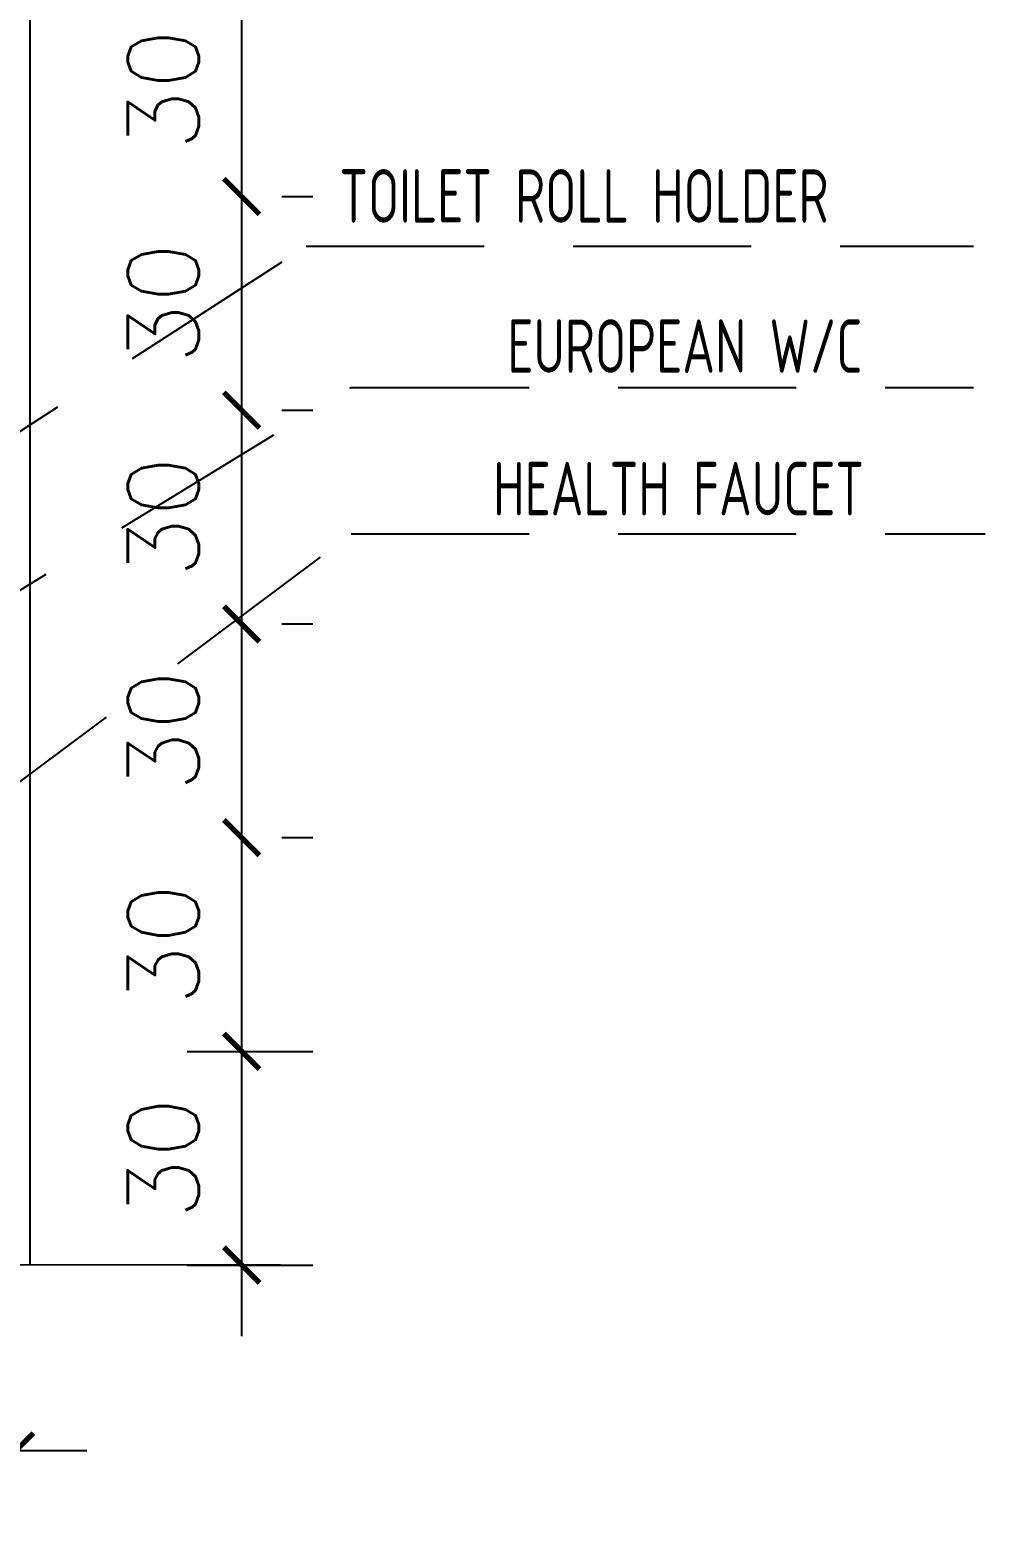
# Model space of a CAD drawing. Header units: centimetres. Extents: x -1797 to 2001, y -8788 to 1856.
# Drawn here: x 1087.9 to 1222.1, y 858.2 to 1067.6 of the extents above; entities that cross this region are included whole.
import ezdxf

# ---------------------------------------------------------------- set-up
doc = ezdxf.new("R2010")
doc.units = ezdxf.units.CM
doc.header["$LTSCALE"] = 100
doc.header["$MEASUREMENT"] = 0
doc.header["$PDMODE"] = 35
doc.linetypes.add('HIDDEN', pattern=[0.375, 0.25, -0.125])
for name, color, linetype in [('DIM', 1, 'Continuous'), ('HIDDEN -03', 8, 'HIDDEN'), ('Text-1', 3, 'Continuous'), ('WALL-01', 7, 'Continuous')]:
    doc.layers.add(name, color=color, linetype=linetype)
doc.styles.add('HB25Small', font='ARCHSTYL.SHX', dxfattribs={"width": 0.8, "height": 2.5})
doc.styles.add('ISO', font='isocp2.shx', dxfattribs={"width": 0.8})
doc.styles.add('ROMANS', font='romans')
doc.dimstyles.new('AS-17-100', dxfattribs={"dimtxt": 10, "dimasz": 5, "dimexe": 10, "dimexo": 10, "dimgap": 6, "dimtad": 1, "dimtoh": 1, "dimdec": 0, "dimdsep": 46, "dimtxsty": 'ROMANS', "dimblk1": 'ARCHTICK', "dimblk2": 'ARCHTICK', "dimsah": 1, "dimcen": 25, "dimdle": 10, "dimclrd": 1, "dimclre": 1, "dimclrt": 2, "dimadec": 0, "dimazin": 0, "dimtfac": 1, "dimtdec": 0, "dimtofl": 0, "dimtmove": 2, "dimatfit": 3, "dimldrblk": 'ARCHTICK', "dimfxl": 1, "dimtolj": 1, "dimtzin": 0, "dimarcsym": 0})
doc.dimstyles.new('DIM DET', dxfattribs={"dimtxt": 0.05, "dimasz": 0.025, "dimexe": 0.025, "dimexo": 0.025, "dimgap": 0.025, "dimtad": 1, "dimzin": 0, "dimdsep": 46, "dimtxsty": 'ISO', "dimblk": 'ARCHTICK', "dimcen": 0.1, "dimdle": 0.025, "dimclrd": 15, "dimclre": 15, "dimclrt": 2, "dimadec": 0, "dimazin": 0, "dimtfac": 1, "dimtmove": 2, "dimatfit": 0, "dimldrblk": 'ARCHTICK', "dimfxl": 0.17, "dimtzin": 1, "dimarcsym": 0})

# ---------------------------------------------------------------- blocks, each defined once
blk = doc.blocks.new('_ARCHTICK')
at = {"color": 0, "linetype": 'ByBlock', "const_width": 0.15}
blk.add_lwpolyline([(-0.5, -0.5), (0.5, 0.5)], dxfattribs=at)
blk = doc.blocks.new('*D143')
at = {"layer": 'Defpoints', "color": 0, "transparency": 16777216}
for p in [(-1551.13, 2570.48), (-1533.45, 2570.48), (-1551.13, 2540.48)]:
    blk.add_point(p, dxfattribs=at)
at = {"layer": 'DIM', "color": 1, "lineweight": -2, "transparency": 16777216}
for p, q in [((-1533.45, 2530.48), (-1533.45, 2580.48)), ((-1541.13, 2570.48), (-1523.45, 2570.48)), ((-1541.13, 2540.48), (-1523.45, 2540.48))]:
    blk.add_line(p, q, dxfattribs=at)
at = {"layer": 'DIM', "color": 1, "lineweight": -2, "transparency": 16777216, "xscale": 5, "yscale": 5, "zscale": 5}
for p, rotation in [((-1533.45, 2570.48), 90), ((-1533.45, 2540.48), 270)]:
    blk.add_blockref('_ARCHTICK', p, dxfattribs=dict(at, rotation=rotation))
at = {"layer": 'DIM', "color": 2, "transparency": 16777216, "insert": (-1544.45, 2555.48), "char_height": 10, "attachment_point": 5, "rotation": 90, "style": 'ROMANS'}
blk.add_mtext('\\A1;30', dxfattribs=at)
blk = doc.blocks.new('*D144')
at = {"layer": 'Defpoints', "color": 0, "transparency": 16777216}
for p in [(-1537.81, 2600.48), (-1533.45, 2600.48), (-1551.13, 2570.48)]:
    blk.add_point(p, dxfattribs=at)
at = {"layer": 'DIM', "color": 1, "lineweight": -2, "transparency": 16777216}
for p, q in [((-1533.45, 2560.48), (-1533.45, 2610.48)), ((-1527.81, 2600.48), (-1523.45, 2600.48)), ((-1541.13, 2570.48), (-1523.45, 2570.48))]:
    blk.add_line(p, q, dxfattribs=at)
at = {"layer": 'DIM', "color": 1, "lineweight": -2, "transparency": 16777216, "xscale": 5, "yscale": 5, "zscale": 5}
for p, rotation in [((-1533.45, 2600.48), 90), ((-1533.45, 2570.48), 270)]:
    blk.add_blockref('_ARCHTICK', p, dxfattribs=dict(at, rotation=rotation))
at = {"layer": 'DIM', "color": 2, "transparency": 16777216, "insert": (-1544.45, 2585.48), "char_height": 10, "attachment_point": 5, "rotation": 90, "style": 'ROMANS'}
blk.add_mtext('\\A1;30', dxfattribs=at)
blk = doc.blocks.new('*D145')
at = {"layer": 'Defpoints', "color": 0, "transparency": 16777216}
for p in [(-1537.81, 2630.48), (-1533.45, 2630.48), (-1537.81, 2600.48)]:
    blk.add_point(p, dxfattribs=at)
at = {"layer": 'DIM', "color": 1, "lineweight": -2, "transparency": 16777216}
for p, q in [((-1533.45, 2590.48), (-1533.45, 2640.48)), ((-1527.81, 2630.48), (-1523.45, 2630.48)), ((-1527.81, 2600.48), (-1523.45, 2600.48))]:
    blk.add_line(p, q, dxfattribs=at)
at = {"layer": 'DIM', "color": 1, "lineweight": -2, "transparency": 16777216, "xscale": 5, "yscale": 5, "zscale": 5}
for p, rotation in [((-1533.45, 2630.48), 90), ((-1533.45, 2600.48), 270)]:
    blk.add_blockref('_ARCHTICK', p, dxfattribs=dict(at, rotation=rotation))
at = {"layer": 'DIM', "color": 2, "transparency": 16777216, "insert": (-1544.45, 2615.48), "char_height": 10, "attachment_point": 5, "rotation": 90, "style": 'ROMANS'}
blk.add_mtext('\\A1;30', dxfattribs=at)
blk = doc.blocks.new('*D146')
at = {"layer": 'Defpoints', "color": 0, "transparency": 16777216}
for p in [(-1537.81, 2660.48), (-1533.45, 2660.48), (-1537.81, 2630.48)]:
    blk.add_point(p, dxfattribs=at)
at = {"layer": 'DIM', "color": 1, "lineweight": -2, "transparency": 16777216}
for p, q in [((-1533.45, 2620.48), (-1533.45, 2670.48)), ((-1527.81, 2660.48), (-1523.45, 2660.48)), ((-1527.81, 2630.48), (-1523.45, 2630.48))]:
    blk.add_line(p, q, dxfattribs=at)
at = {"layer": 'DIM', "color": 1, "lineweight": -2, "transparency": 16777216, "xscale": 5, "yscale": 5, "zscale": 5}
for p, rotation in [((-1533.45, 2660.48), 90), ((-1533.45, 2630.48), 270)]:
    blk.add_blockref('_ARCHTICK', p, dxfattribs=dict(at, rotation=rotation))
at = {"layer": 'DIM', "color": 2, "transparency": 16777216, "insert": (-1544.45, 2645.48), "char_height": 10, "attachment_point": 5, "rotation": 90, "style": 'ROMANS'}
blk.add_mtext('\\A1;30', dxfattribs=at)
blk = doc.blocks.new('*D147')
at = {"layer": 'Defpoints', "color": 0, "transparency": 16777216}
for p in [(-1537.81, 2690.48), (-1533.45, 2690.48), (-1537.81, 2660.48)]:
    blk.add_point(p, dxfattribs=at)
at = {"layer": 'DIM', "color": 1, "lineweight": -2, "transparency": 16777216}
for p, q in [((-1533.45, 2650.48), (-1533.45, 2700.48)), ((-1527.81, 2690.48), (-1523.45, 2690.48)), ((-1527.81, 2660.48), (-1523.45, 2660.48))]:
    blk.add_line(p, q, dxfattribs=at)
at = {"layer": 'DIM', "color": 1, "lineweight": -2, "transparency": 16777216, "xscale": 5, "yscale": 5, "zscale": 5}
for p, rotation in [((-1533.45, 2690.48), 90), ((-1533.45, 2660.48), 270)]:
    blk.add_blockref('_ARCHTICK', p, dxfattribs=dict(at, rotation=rotation))
at = {"layer": 'DIM', "color": 2, "transparency": 16777216, "insert": (-1544.45, 2675.48), "char_height": 10, "attachment_point": 5, "rotation": 90, "style": 'ROMANS'}
blk.add_mtext('\\A1;30', dxfattribs=at)
blk = doc.blocks.new('*D148')
at = {"layer": 'Defpoints', "color": 0, "transparency": 16777216}
for p in [(-1537.81, 2720.48), (-1533.45, 2720.48), (-1537.81, 2690.48)]:
    blk.add_point(p, dxfattribs=at)
at = {"layer": 'DIM', "color": 1, "lineweight": -2, "transparency": 16777216}
for p, q in [((-1533.45, 2680.48), (-1533.45, 2730.48)), ((-1527.81, 2720.48), (-1523.45, 2720.48)), ((-1527.81, 2690.48), (-1523.45, 2690.48))]:
    blk.add_line(p, q, dxfattribs=at)
at = {"layer": 'DIM', "color": 1, "lineweight": -2, "transparency": 16777216, "xscale": 5, "yscale": 5, "zscale": 5}
for p, rotation in [((-1533.45, 2720.48), 90), ((-1533.45, 2690.48), 270)]:
    blk.add_blockref('_ARCHTICK', p, dxfattribs=dict(at, rotation=rotation))
at = {"layer": 'DIM', "color": 2, "transparency": 16777216, "insert": (-1544.45, 2705.48), "char_height": 10, "attachment_point": 5, "rotation": 90, "style": 'ROMANS'}
blk.add_mtext('\\A1;30', dxfattribs=at)
blk = doc.blocks.new('*D149')
at = {"layer": 'Defpoints', "color": 0, "transparency": 16777216}
for p in [(-1559.8, 2750.48), (-1533.45, 2750.48), (-1537.81, 2720.48)]:
    blk.add_point(p, dxfattribs=at)
at = {"layer": 'DIM', "color": 1, "lineweight": -2, "transparency": 16777216}
for p, q in [((-1533.45, 2710.48), (-1533.45, 2760.48)), ((-1549.8, 2750.48), (-1523.45, 2750.48)), ((-1527.81, 2720.48), (-1523.45, 2720.48))]:
    blk.add_line(p, q, dxfattribs=at)
at = {"layer": 'DIM', "color": 1, "lineweight": -2, "transparency": 16777216, "xscale": 5, "yscale": 5, "zscale": 5}
for p, rotation in [((-1533.45, 2750.48), 90), ((-1533.45, 2720.48), 270)]:
    blk.add_blockref('_ARCHTICK', p, dxfattribs=dict(at, rotation=rotation))
at = {"layer": 'DIM', "color": 2, "transparency": 16777216, "insert": (-1544.45, 2735.48), "char_height": 10, "attachment_point": 5, "rotation": 90, "style": 'ROMANS'}
blk.add_mtext('\\A1;30', dxfattribs=at)
blk = doc.blocks.new('*D215')
at = {"layer": 'Defpoints', "color": 0, "transparency": 16777216}
for p in [(-1625.21, 2540.57), (-1565.21, 2540.51), (-1625.21, 2514.4)]:
    blk.add_point(p, dxfattribs=at)
at = {"layer": 'DIM', "color": 1, "lineweight": -2, "transparency": 16777216}
for p, q in [((-1625.21, 2530.57), (-1625.21, 2504.4)), ((-1565.21, 2530.51), (-1565.21, 2504.4)), ((-1555.21, 2514.4), (-1635.21, 2514.4))]:
    blk.add_line(p, q, dxfattribs=at)
at = {"layer": 'DIM', "color": 1, "lineweight": -2, "transparency": 16777216, "xscale": 5, "yscale": 5, "zscale": 5, "rotation": 180}
blk.add_blockref('_ARCHTICK', (-1625.21, 2514.4), dxfattribs=at)
at = {"layer": 'DIM', "color": 1, "lineweight": -2, "transparency": 16777216, "xscale": 5, "yscale": 5, "zscale": 5}
blk.add_blockref('_ARCHTICK', (-1565.21, 2514.4), dxfattribs=at)
at = {"layer": 'DIM', "color": 2, "transparency": 16777216, "insert": (-1595.21, 2525.4), "char_height": 10, "attachment_point": 5, "style": 'ROMANS'}
blk.add_mtext('\\A1;60', dxfattribs=at)
blk = doc.blocks.new('5')
at = {"layer": 'DIM'}
for base, p1, p2, picture, middle in [((-1533.45, 2750.48), (-1537.81, 2720.48), (-1559.8, 2750.48), '*D149', (-1544.45, 2735.48)), ((-1533.45, 2720.48), (-1537.81, 2690.48), (-1537.81, 2720.48), '*D148', (-1544.45, 2705.48)), ((-1533.45, 2690.48), (-1537.81, 2660.48), (-1537.81, 2690.48), '*D147', (-1544.45, 2675.48)), ((-1533.45, 2660.48), (-1537.81, 2630.48), (-1537.81, 2660.48), '*D146', (-1544.45, 2645.48)), ((-1533.45, 2630.48), (-1537.81, 2600.48), (-1537.81, 2630.48), '*D145', (-1544.45, 2615.48)), ((-1533.45, 2600.48), (-1551.13, 2570.48), (-1537.81, 2600.48), '*D144', (-1544.45, 2585.48)), ((-1533.45, 2570.48), (-1551.13, 2540.48), (-1551.13, 2570.48), '*D143', (-1544.45, 2555.48))]:
    dim = blk.add_linear_dim(base=base, p1=p1, p2=p2, angle=90, dimstyle='AS-17-100', dxfattribs=at)
    dim.commit()
    dim.dimension.update_dxf_attribs({"geometry": picture, "text_midpoint": middle})
dim = blk.add_linear_dim(base=(-1625.21, 2514.4), p1=(-1565.21, 2540.51), p2=(-1625.21, 2540.57), dimstyle='AS-17-100', dxfattribs=at)
dim.commit()
dim.dimension.update_dxf_attribs({"geometry": '*D215', "text_midpoint": (-1595.21, 2525.4)})

msp = doc.modelspace()

# ---------------------------------------------------------------- linework, layer by layer
at = {"layer": 'WALL-01'}
for p, q in [((1087.87, 1254.25, 0), (1087.87, 894.25, 0)), ((1123.1, 894.25, 0), (900.58, 894.45, 0))]:
    msp.add_line(p, q, dxfattribs=at)

# ---------------------------------------------------------------- block references
at = {"layer": 'DIM'}
msp.add_blockref('5', (2651.08, -1646.23, 0), dxfattribs=at)

# ---------------------------------------------------------------- texts
at = {"layer": 'Text-1', "color": 3, "style": 'HB25Small', "width": 0.8}
for s, p in [('TOILET ROLL HOLDER', (1131.34, 1040.58, 0)), ('EUROPEAN W/C', (1154.95, 1019.5, 0)), ('HEALTH FAUCET', (1152.95, 999.49, 0))]:
    msp.add_text(s, height=7.5, dxfattribs=at).set_placement(p)

# ---------------------------------------------------------------- leaders
at = {"layer": 'HIDDEN -03'}
for points in [[(1007.87, 960.38, 0), (1126.69, 1037.3, 0), (1220.45, 1037.3, 0)], [(1036.84, 958.6, 0), (1133.03, 1017.46, 0), (1220.45, 1017.46, 0)], [(1078.61, 956.22, 0), (1133.03, 996.88, 0), (1222.07, 996.88, 0)]]:
    msp.add_leader(points, dimstyle='DIM DET', override={"dimasz": 0.04, "dimtad": 0, "dimclrd": 251, "dimldrblk": 'Dot', "dimfxl": 0.1}, dxfattribs=at)

doc.saveas('drawing.dxf')
